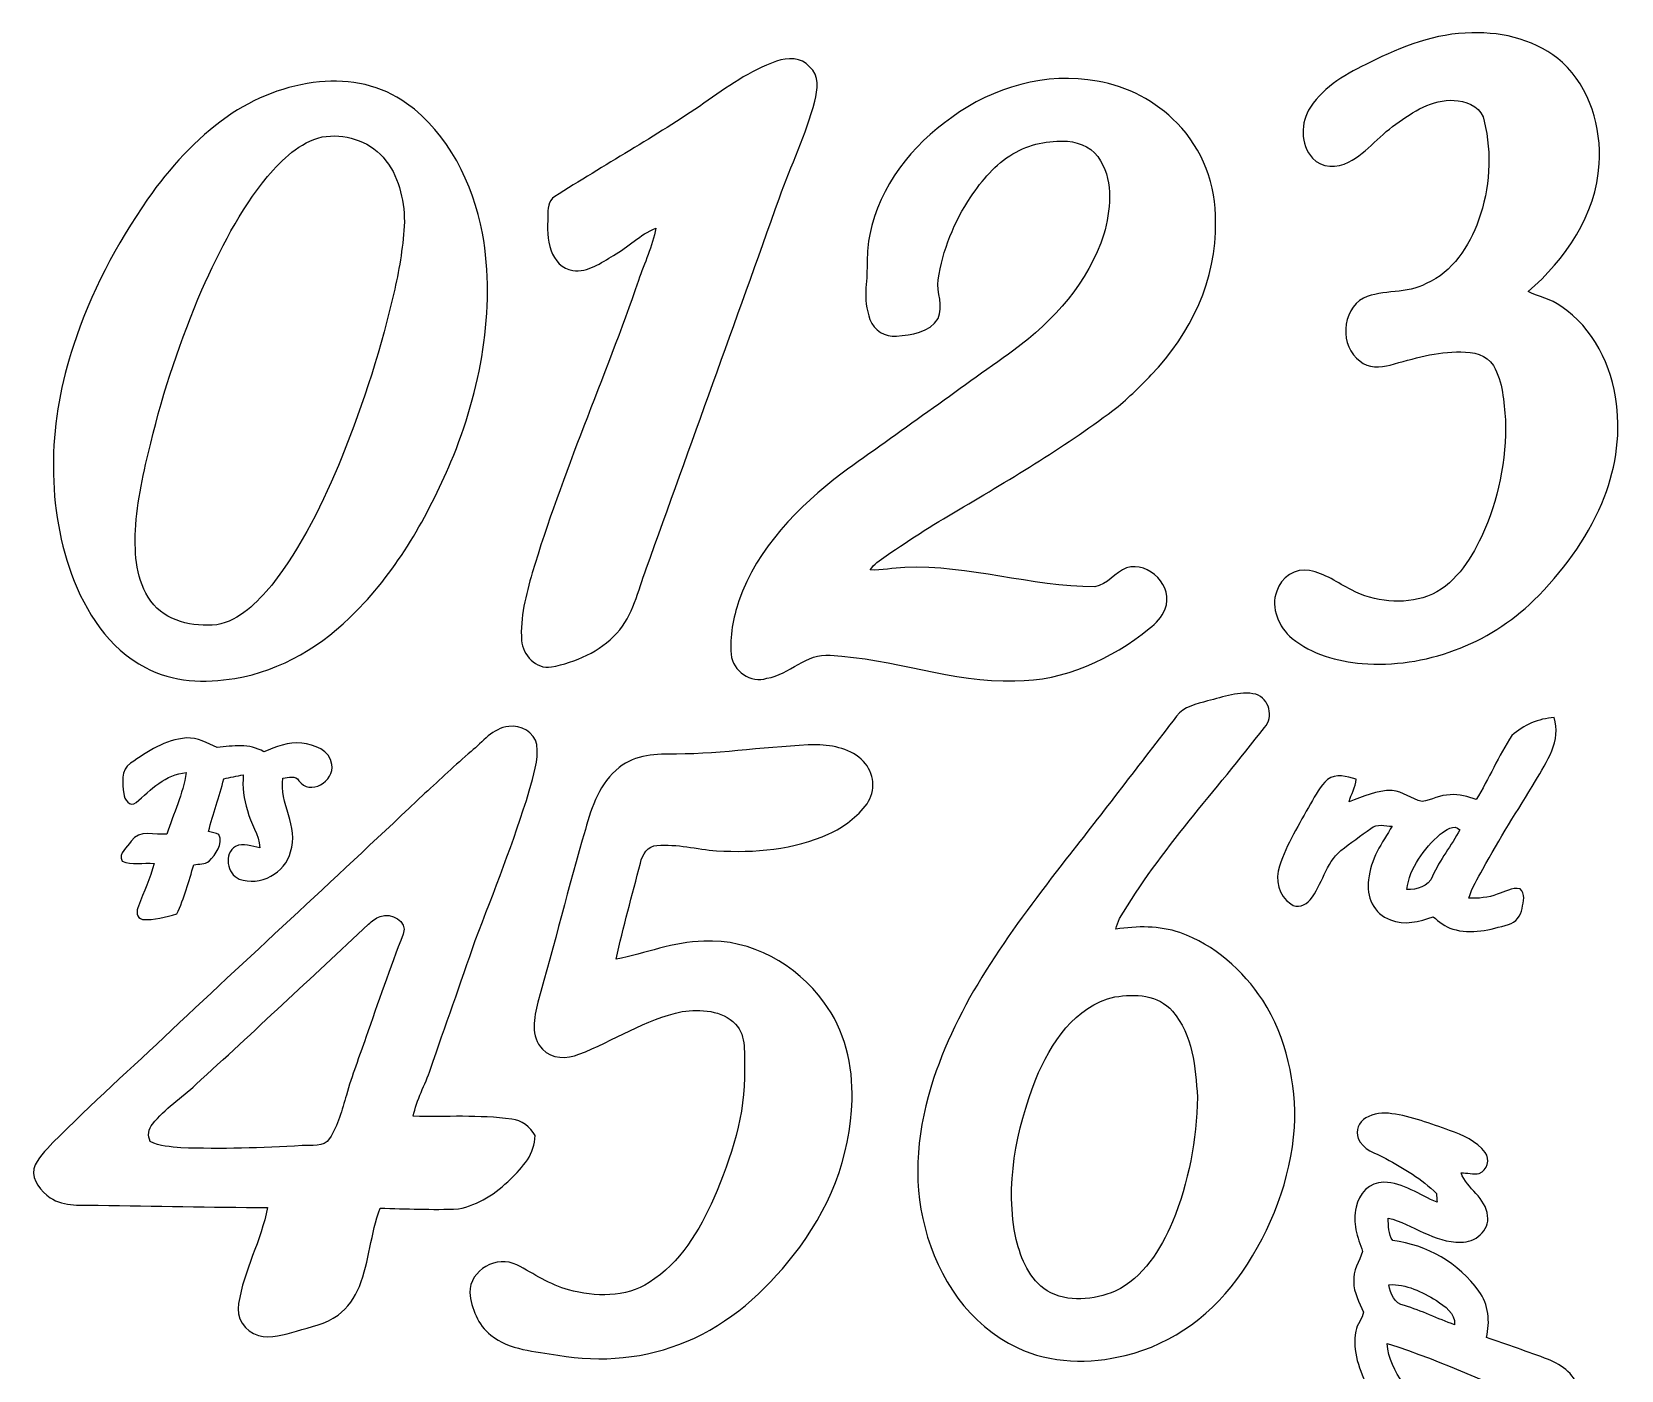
# Model space of a CAD drawing. Header units: centimetres. Extents: x -10.2 to 10.2, y -13.1 to 13.1.
# Drawn here: x -10.2 to 10.17, y -4.1 to 13.06 of the extents above; entities that cross this region are included whole.
import ezdxf

# ---------------------------------------------------------------- set-up
doc = ezdxf.new("R2010")
doc.units = ezdxf.units.CM
doc.header["$MEASUREMENT"] = 0
doc.layers.add('Camada 1', color=7, linetype='Continuous')

msp = doc.modelspace()

# ---------------------------------------------------------------- linework, layer by layer
at = {"layer": 'Camada 1', "color": 156}
for points, knots in [([(6.94901, 12.66366), (7.35612, 12.86403), (7.79322, 13.03937), (8.25393, 13.04113), (8.25393, 13.04113), (8.66739, 13.05525), (9.10307, 12.94236), (9.41634, 12.66154), (9.41634, 12.66154), (9.77053, 12.33522), (9.91588, 11.83181), (9.88764, 11.36085), (9.88764, 11.36085), (9.84637, 10.71279), (9.45832, 10.13566), (8.97502, 9.72466), (8.97502, 9.72466), (9.11472, 9.66011), (9.27135, 9.63012), (9.39765, 9.53769), (9.39765, 9.53769), (9.81251, 9.26041), (10.05028, 8.77358), (10.10708, 8.28674), (10.10708, 8.28674), (10.16952, 7.85459), (10.08698, 7.41186), (9.92258, 7.01038), (9.92258, 7.01038), (9.71656, 6.54437), (9.41458, 6.12174), (9.0484, 5.76826), (9.0484, 5.76826), (8.47372, 5.20171), (7.65281, 4.89691), (6.84742, 4.95687), (6.84742, 4.95687), (6.52921, 4.98651), (6.20289, 5.07505), (5.95136, 5.28072), (5.95136, 5.28072), (5.7799, 5.42361), (5.67302, 5.66878), (5.75415, 5.88751), (5.75415, 5.88751), (5.80672, 6.06071), (5.99369, 6.1863), (6.17466, 6.15102), (6.17466, 6.15102), (6.37292, 6.1154), (6.53625, 5.98981), (6.713, 5.90125), (6.713, 5.90125), (7.00899, 5.74569), (7.37059, 5.71112), (7.68772, 5.82048), (7.68772, 5.82048), (8.02252, 5.95277), (8.2317, 6.27133), (8.37952, 6.58424), (8.37952, 6.58424), (8.59155, 7.05097), (8.70196, 7.56708), (8.68715, 8.07966), (8.68715, 8.07966), (8.66174, 8.31532), (8.65716, 8.56826), (8.53122, 8.7764), (8.53122, 8.7764), (8.44902, 8.92069), (8.26769, 8.95244), (8.11564, 8.95208), (8.11564, 8.95208), (7.8052, 8.95949), (7.505, 8.86848), (7.21042, 8.78204), (7.21042, 8.78204), (7.08271, 8.75171), (6.92855, 8.74218), (6.82237, 8.83355), (6.82237, 8.83355), (6.56025, 9.01946), (6.58283, 9.48724), (6.86505, 9.64318), (6.86505, 9.64318), (7.12116, 9.75501), (7.42209, 9.69292), (7.6715, 9.82733), (7.6715, 9.82733), (8.00734, 9.97726), (8.22218, 10.30498), (8.34073, 10.64153), (8.34073, 10.64153), (8.48818, 11.04477), (8.51464, 11.49138), (8.41445, 11.90872), (8.41445, 11.90872), (8.38729, 12.06853), (8.22747, 12.15319), (8.08002, 12.17118), (8.08002, 12.17118), (7.80062, 12.20858), (7.54238, 12.0583), (7.32296, 11.90307), (7.32296, 11.90307), (7.09153, 11.74855), (6.92219, 11.51572), (6.67525, 11.38307), (6.67525, 11.38307), (6.53097, 11.30829), (6.32812, 11.30405), (6.21383, 11.43458), (6.21383, 11.43458), (6.05649, 11.61167), (6.05649, 11.89495), (6.18559, 12.08827), (6.18559, 12.08827), (6.36481, 12.36238), (6.66184, 12.52396), (6.94901, 12.66366)], [0, 0, 0, 0, 0.03225806, 0.03225806, 0.03225806, 0.03225806, 0.06451613, 0.06451613, 0.06451613, 0.06451613, 0.09677419, 0.09677419, 0.09677419, 0.09677419, 0.12903226, 0.12903226, 0.12903226, 0.12903226, 0.16129032, 0.16129032, 0.16129032, 0.16129032, 0.19354839, 0.19354839, 0.19354839, 0.19354839, 0.22580645, 0.22580645, 0.22580645, 0.22580645, 0.25806452, 0.25806452, 0.25806452, 0.25806452, 0.29032258, 0.29032258, 0.29032258, 0.29032258, 0.32258065, 0.32258065, 0.32258065, 0.32258065, 0.35483871, 0.35483871, 0.35483871, 0.35483871, 0.38709677, 0.38709677, 0.38709677, 0.38709677, 0.41935484, 0.41935484, 0.41935484, 0.41935484, 0.4516129, 0.4516129, 0.4516129, 0.4516129, 0.48387097, 0.48387097, 0.48387097, 0.48387097, 0.51612903, 0.51612903, 0.51612903, 0.51612903, 0.5483871, 0.5483871, 0.5483871, 0.5483871, 0.58064516, 0.58064516, 0.58064516, 0.58064516, 0.61290323, 0.61290323, 0.61290323, 0.61290323, 0.64516129, 0.64516129, 0.64516129, 0.64516129, 0.67741935, 0.67741935, 0.67741935, 0.67741935, 0.70967742, 0.70967742, 0.70967742, 0.70967742, 0.74193548, 0.74193548, 0.74193548, 0.74193548, 0.77419355, 0.77419355, 0.77419355, 0.77419355, 0.80645161, 0.80645161, 0.80645161, 0.80645161, 0.83870968, 0.83870968, 0.83870968, 0.83870968, 0.87096774, 0.87096774, 0.87096774, 0.87096774, 0.90322581, 0.90322581, 0.90322581, 0.90322581, 0.93548387, 0.93548387, 0.93548387, 0.93548387, 1, 1, 1, 1]), ([(-0.65722, 12.67741), (-0.51717, 12.72822), (-0.3376, 12.72962), (-0.23283, 12.60756), (-0.23283, 12.60756), (-0.1023, 12.49821), (-0.13017, 12.31159), (-0.16581, 12.16483), (-0.16581, 12.16483), (-0.27727, 11.73797), (-0.47201, 11.34004), (-0.61948, 10.92517), (-0.61948, 10.92517), (-1.18568, 9.34014), (-1.75612, 7.75687), (-2.32621, 6.17326), (-2.32621, 6.17326), (-2.43134, 5.88963), (-2.49307, 5.57705), (-2.70228, 5.34634), (-2.70228, 5.34634), (-2.92028, 5.11033), (-3.23037, 4.97416), (-3.54188, 4.91384), (-3.54188, 4.91384), (-3.74015, 4.88068), (-3.90983, 5.06659), (-3.92394, 5.25392), (-3.92394, 5.25392), (-3.94582, 5.54918), (-3.86503, 5.84022), (-3.7867, 6.12245), (-3.7867, 6.12245), (-3.40501, 7.39634), (-2.85644, 8.61094), (-2.42569, 9.86754), (-2.42569, 9.86754), (-2.35126, 10.09085), (-2.24401, 10.30498), (-2.20415, 10.53782), (-2.20415, 10.53782), (-2.40558, 10.45738), (-2.55763, 10.29441), (-2.74496, 10.18822), (-2.74496, 10.18822), (-2.90371, 10.09402), (-3.07374, 9.96914), (-3.26848, 9.99596), (-3.26848, 9.99596), (-3.4043, 10.01254), (-3.50131, 10.12719), (-3.544, 10.2496), (-3.544, 10.2496), (-3.60186, 10.3893), (-3.5881, 10.54347), (-3.5888, 10.69093), (-3.5888, 10.69093), (-3.58634, 10.77948), (-3.5881, 10.89236), (-3.49956, 10.94245), (-3.49956, 10.94245), (-2.86561, 11.34674), (-2.20873, 11.71609), (-1.58608, 12.13838), (-1.58608, 12.13838), (-1.29292, 12.34298), (-0.99905, 12.56065), (-0.65722, 12.67741)], [0, 0, 0, 0, 0.05555556, 0.05555556, 0.05555556, 0.05555556, 0.11111111, 0.11111111, 0.11111111, 0.11111111, 0.16666667, 0.16666667, 0.16666667, 0.16666667, 0.22222222, 0.22222222, 0.22222222, 0.22222222, 0.27777778, 0.27777778, 0.27777778, 0.27777778, 0.33333333, 0.33333333, 0.33333333, 0.33333333, 0.38888889, 0.38888889, 0.38888889, 0.38888889, 0.44444444, 0.44444444, 0.44444444, 0.44444444, 0.5, 0.5, 0.5, 0.5, 0.55555556, 0.55555556, 0.55555556, 0.55555556, 0.61111111, 0.61111111, 0.61111111, 0.61111111, 0.66666667, 0.66666667, 0.66666667, 0.66666667, 0.72222222, 0.72222222, 0.72222222, 0.72222222, 0.77777778, 0.77777778, 0.77777778, 0.77777778, 0.83333333, 0.83333333, 0.83333333, 0.83333333, 0.88888889, 0.88888889, 0.88888889, 0.88888889, 1, 1, 1, 1]), ([(-6.51544, 12.41248), (-6.12527, 12.45446), (-5.71675, 12.37085), (-5.39679, 12.13696), (-5.39679, 12.13696), (-4.85668, 11.74962), (-4.55153, 11.11179), (-4.42453, 10.47362), (-4.42453, 10.47362), (-4.25131, 9.48443), (-4.45099, 8.46242), (-4.82847, 7.54274), (-4.82847, 7.54274), (-5.12867, 6.8453), (-5.5065, 6.16513), (-6.04872, 5.62539), (-6.04872, 5.62539), (-6.46182, 5.19148), (-7.00369, 4.86692), (-7.59919, 4.76744), (-7.59919, 4.76744), (-7.9823, 4.70675), (-8.39716, 4.71382), (-8.7436, 4.90784), (-8.7436, 4.90784), (-9.21702, 5.14738), (-9.5137, 5.62256), (-9.69398, 6.10517), (-9.69398, 6.10517), (-10.02947, 7.04639), (-9.98078, 8.09448), (-9.66752, 9.03464), (-9.66752, 9.03464), (-9.45409, 9.70562), (-9.11401, 10.32898), (-8.71854, 10.90894), (-8.71854, 10.90894), (-8.43456, 11.30969), (-8.10013, 11.68152), (-7.69761, 11.96586), (-7.69761, 11.96586), (-7.34905, 12.21034), (-6.94019, 12.37085), (-6.51544, 12.41248)], [0, 0, 0, 0, 0.08333333, 0.08333333, 0.08333333, 0.08333333, 0.16666667, 0.16666667, 0.16666667, 0.16666667, 0.25, 0.25, 0.25, 0.25, 0.33333333, 0.33333333, 0.33333333, 0.33333333, 0.41666667, 0.41666667, 0.41666667, 0.41666667, 0.5, 0.5, 0.5, 0.5, 0.58333333, 0.58333333, 0.58333333, 0.58333333, 0.66666667, 0.66666667, 0.66666667, 0.66666667, 0.75, 0.75, 0.75, 0.75, 0.83333333, 0.83333333, 0.83333333, 0.83333333, 1, 1, 1, 1]), ([(1.58891, 11.95881), (2.11842, 12.34545), (2.80317, 12.54266), (3.45475, 12.42201), (3.45475, 12.42201), (3.84174, 12.3592), (4.2037, 12.16554), (4.4764, 11.88437), (4.4764, 11.88437), (4.80518, 11.55347), (4.98157, 11.08427), (4.96958, 10.61931), (4.96958, 10.61931), (4.98651, 9.88659), (4.65242, 9.17751), (4.14725, 8.65822), (4.14725, 8.65822), (3.98814, 8.50053), (3.8347, 8.33472), (3.65337, 8.20137), (3.65337, 8.20137), (3.00672, 7.71277), (2.30645, 7.30284), (1.61149, 6.88833), (1.61149, 6.88833), (1.27423, 6.69361), (0.94755, 6.48053), (0.63041, 6.25439), (0.63041, 6.25439), (0.59655, 6.22687), (0.56832, 6.19478), (0.54504, 6.15772), (0.54504, 6.15772), (0.69391, 6.14715), (0.83996, 6.18666), (0.98848, 6.18808), (0.98848, 6.18808), (1.80939, 6.2244), (2.60314, 5.94147), (3.42194, 5.94184), (3.42194, 5.94184), (3.58457, 5.9711), (3.68299, 6.12422), (3.83046, 6.18559), (3.83046, 6.18559), (4.11761, 6.27097), (4.44112, 5.94077), (4.32257, 5.65784), (4.32257, 5.65784), (4.28308, 5.55554), (4.20863, 5.47017), (4.1208, 5.40597), (4.1208, 5.40597), (3.63677, 5.01297), (3.03213, 4.73497), (2.39994, 4.73674), (2.39994, 4.73674), (1.59597, 4.71275), (0.83114, 5.0225), (0.03315, 5.06482), (0.03315, 5.06482), (-0.2741, 5.0941), (-0.48965, 4.81858), (-0.77893, 4.76885), (-0.77893, 4.76885), (-0.98424, 4.70181), (-1.22025, 4.86197), (-1.23718, 5.07646), (-1.23718, 5.07646), (-1.25801, 5.30754), (-1.21072, 5.54143), (-1.13982, 5.76085), (-1.13982, 5.76085), (-0.90523, 6.44207), (-0.37358, 6.96736), (0.18379, 7.39916), (0.18379, 7.39916), (0.92004, 7.92021), (1.64994, 8.45008), (2.38512, 8.9729), (2.38512, 8.9729), (2.89172, 9.35143), (3.3461, 9.84708), (3.53835, 10.46127), (3.53835, 10.46127), (3.62196, 10.76536), (3.66535, 11.11637), (3.49744, 11.40036), (3.49744, 11.40036), (3.41312, 11.55453), (3.24238, 11.63954), (3.07162, 11.65154), (3.07162, 11.65154), (2.83069, 11.66671), (2.58163, 11.61661), (2.37418, 11.49032), (2.37418, 11.49032), (2.147, 11.36015), (1.97943, 11.15094), (1.83232, 10.93893), (1.83232, 10.93893), (1.62207, 10.61931), (1.47002, 10.25736), (1.41498, 9.87742), (1.41498, 9.87742), (1.39452, 9.71232), (1.48907, 9.5384), (1.41323, 9.38035), (1.41323, 9.38035), (1.30422, 9.20044), (1.07209, 9.16834), (0.88053, 9.15564), (0.88053, 9.15564), (0.73518, 9.13729), (0.59055, 9.22937), (0.54115, 9.36589), (0.54115, 9.36589), (0.49459, 9.49501), (0.47978, 9.63541), (0.48965, 9.77194), (0.48965, 9.77194), (0.51752, 9.99983), (0.48612, 10.23302), (0.54151, 10.45774), (0.54151, 10.45774), (0.65863, 11.07898), (1.08232, 11.60073), (1.58891, 11.95881)], [0, 0, 0, 0, 0.03030303, 0.03030303, 0.03030303, 0.03030303, 0.06060606, 0.06060606, 0.06060606, 0.06060606, 0.09090909, 0.09090909, 0.09090909, 0.09090909, 0.12121212, 0.12121212, 0.12121212, 0.12121212, 0.15151515, 0.15151515, 0.15151515, 0.15151515, 0.18181818, 0.18181818, 0.18181818, 0.18181818, 0.21212121, 0.21212121, 0.21212121, 0.21212121, 0.24242424, 0.24242424, 0.24242424, 0.24242424, 0.27272727, 0.27272727, 0.27272727, 0.27272727, 0.3030303, 0.3030303, 0.3030303, 0.3030303, 0.33333333, 0.33333333, 0.33333333, 0.33333333, 0.36363636, 0.36363636, 0.36363636, 0.36363636, 0.39393939, 0.39393939, 0.39393939, 0.39393939, 0.42424242, 0.42424242, 0.42424242, 0.42424242, 0.45454545, 0.45454545, 0.45454545, 0.45454545, 0.48484848, 0.48484848, 0.48484848, 0.48484848, 0.51515152, 0.51515152, 0.51515152, 0.51515152, 0.54545455, 0.54545455, 0.54545455, 0.54545455, 0.57575758, 0.57575758, 0.57575758, 0.57575758, 0.60606061, 0.60606061, 0.60606061, 0.60606061, 0.63636364, 0.63636364, 0.63636364, 0.63636364, 0.66666667, 0.66666667, 0.66666667, 0.66666667, 0.6969697, 0.6969697, 0.6969697, 0.6969697, 0.72727273, 0.72727273, 0.72727273, 0.72727273, 0.75757576, 0.75757576, 0.75757576, 0.75757576, 0.78787879, 0.78787879, 0.78787879, 0.78787879, 0.81818182, 0.81818182, 0.81818182, 0.81818182, 0.84848485, 0.84848485, 0.84848485, 0.84848485, 0.87878788, 0.87878788, 0.87878788, 0.87878788, 0.90909091, 0.90909091, 0.90909091, 0.90909091, 0.93939394, 0.93939394, 0.93939394, 0.93939394, 1, 1, 1, 1]), ([(-6.48053, 11.70727), (-6.48053, 11.70727), (-6.48053, 11.70727), (-6.48053, 11.70727), (-6.48053, 11.70727), (-6.77016, 11.64025), (-6.99028, 11.41835), (-7.17937, 11.20175), (-7.17937, 11.20175), (-7.53779, 10.76713), (-7.7918, 10.25807), (-8.02145, 9.74689), (-8.02145, 9.74689), (-8.29204, 9.11189), (-8.51534, 8.45572), (-8.67656, 7.7844), (-8.67656, 7.7844), (-8.7697, 7.41749), (-8.84943, 7.04497), (-8.87341, 6.66643), (-8.87341, 6.66643), (-8.88435, 6.35565), (-8.86636, 6.01732), (-8.67444, 5.75734), (-8.67444, 5.75734), (-8.48606, 5.49733), (-8.13435, 5.42466), (-7.83132, 5.45429), (-7.83132, 5.45429), (-7.53392, 5.50969), (-7.3159, 5.74357), (-7.12576, 5.96194), (-7.12576, 5.96194), (-6.73981, 6.45653), (-6.4657, 7.02697), (-6.22687, 7.60411), (-6.22687, 7.60411), (-5.94676, 8.30262), (-5.71394, 9.02123), (-5.54989, 9.75606), (-5.54989, 9.75606), (-5.4864, 10.03969), (-5.43913, 10.32792), (-5.42466, 10.61861), (-5.42466, 10.61861), (-5.43102, 10.91212), (-5.49733, 11.22115), (-5.69806, 11.44658), (-5.69806, 11.44658), (-5.88892, 11.66424), (-6.19901, 11.75596), (-6.48053, 11.70727)], [0, 0, 0, 0, 0.07142857, 0.07142857, 0.07142857, 0.07142857, 0.14285714, 0.14285714, 0.14285714, 0.14285714, 0.21428571, 0.21428571, 0.21428571, 0.21428571, 0.28571429, 0.28571429, 0.28571429, 0.28571429, 0.35714286, 0.35714286, 0.35714286, 0.35714286, 0.42857143, 0.42857143, 0.42857143, 0.42857143, 0.5, 0.5, 0.5, 0.5, 0.57142857, 0.57142857, 0.57142857, 0.57142857, 0.64285714, 0.64285714, 0.64285714, 0.64285714, 0.71428571, 0.71428571, 0.71428571, 0.71428571, 0.78571429, 0.78571429, 0.78571429, 0.78571429, 0.85714286, 0.85714286, 0.85714286, 0.85714286, 1, 1, 1, 1]), ([(4.86903, 4.47852), (5.06976, 4.53073), (5.27755, 4.61115), (5.48781, 4.56459), (5.48781, 4.56459), (5.65891, 4.5099), (5.71923, 4.26966), (5.59681, 4.13878), (5.59681, 4.13878), (4.97416, 3.32563), (4.26544, 2.57386), (3.73979, 1.69016), (3.73979, 1.69016), (3.71686, 1.64782), (3.70699, 1.60019), (3.69288, 1.55434), (3.69288, 1.55434), (3.96558, 1.59419), (4.2499, 1.59948), (4.51414, 1.50917), (4.51414, 1.50917), (4.95618, 1.35607), (5.32058, 1.02729), (5.57635, 0.64169), (5.57635, 0.64169), (5.88044, 0.1605), (6.0085, -0.42121), (5.98204, -0.98672), (5.98204, -0.98672), (5.93653, -1.65169), (5.6843, -2.29305), (5.31213, -2.84232), (5.31213, -2.84232), (4.95828, -3.35845), (4.42877, -3.76555), (3.81353, -3.90983), (3.81353, -3.90983), (3.35704, -4.02378), (2.85784, -4.01389), (2.42746, -3.81), (2.42746, -3.81), (1.81821, -3.52178), (1.40794, -2.91641), (1.24741, -2.27436), (1.24741, -2.27436), (1.07667, -1.64499), (1.15429, -0.97367), (1.35748, -0.36194), (1.35748, -0.36194), (1.70249, 0.69108), (2.38619, 1.58184), (3.05223, 2.45039), (3.05223, 2.45039), (3.5313, 3.0554), (3.99873, 3.6703), (4.46933, 4.28201), (4.46933, 4.28201), (4.56459, 4.40689), (4.72687, 4.43793), (4.86903, 4.47852)], [0, 0, 0, 0, 0.0625, 0.0625, 0.0625, 0.0625, 0.125, 0.125, 0.125, 0.125, 0.1875, 0.1875, 0.1875, 0.1875, 0.25, 0.25, 0.25, 0.25, 0.3125, 0.3125, 0.3125, 0.3125, 0.375, 0.375, 0.375, 0.375, 0.4375, 0.4375, 0.4375, 0.4375, 0.5, 0.5, 0.5, 0.5, 0.5625, 0.5625, 0.5625, 0.5625, 0.625, 0.625, 0.625, 0.625, 0.6875, 0.6875, 0.6875, 0.6875, 0.75, 0.75, 0.75, 0.75, 0.8125, 0.8125, 0.8125, 0.8125, 0.875, 0.875, 0.875, 0.875, 1, 1, 1, 1]), ([(-4.57093, 3.83151), (-4.42419, 3.95427), (-4.29224, 4.12996), (-4.08905, 4.15183), (-4.08905, 4.15183), (-3.93312, 4.17829), (-3.76273, 4.07563), (-3.72674, 3.91865), (-3.72674, 3.91865), (-3.70275, 3.71581), (-3.77613, 3.51895), (-3.82517, 3.32527), (-3.82517, 3.32527), (-4.02271, 2.67511), (-4.27708, 2.04399), (-4.5166, 1.40828), (-4.5166, 1.40828), (-4.70746, 0.85865), (-4.90255, 0.3108), (-5.09093, -0.23953), (-5.09093, -0.23953), (-5.15972, -0.44309), (-5.27085, -0.63183), (-5.31142, -0.8442), (-5.31142, -0.8442), (-4.89091, -0.85443), (-4.46792, -0.82408), (-4.04988, -0.88194), (-4.04988, -0.88194), (-3.92289, -0.8957), (-3.8107, -0.98142), (-3.75179, -1.09255), (-3.75179, -1.09255), (-3.75108, -1.32115), (-3.90877, -1.50283), (-4.06681, -1.64923), (-4.06681, -1.64923), (-4.24744, -1.83444), (-4.47745, -1.98332), (-4.73428, -2.03022), (-4.73428, -2.03022), (-5.06871, -2.04752), (-5.40349, -2.02952), (-5.73758, -2.02282), (-5.73758, -2.02282), (-5.85681, -2.34843), (-5.87587, -2.70191), (-6.00287, -3.02506), (-6.00287, -3.02506), (-6.06142, -3.16759), (-6.15032, -3.30129), (-6.27661, -3.39195), (-6.27661, -3.39195), (-6.43183, -3.50838), (-6.62693, -3.54541), (-6.80931, -3.59762), (-6.80931, -3.59762), (-6.96701, -3.64031), (-7.13351, -3.69992), (-7.29755, -3.65371), (-7.29755, -3.65371), (-7.47006, -3.6082), (-7.59178, -3.42123), (-7.55015, -3.24484), (-7.55015, -3.24484), (-7.48524, -2.81905), (-7.2591, -2.43769), (-7.18007, -2.01507), (-7.18007, -2.01507), (-7.90292, -2.008), (-8.62576, -1.99884), (-9.34861, -1.98366), (-9.34861, -1.98366), (-9.55498, -1.97943), (-9.78429, -2.00942), (-9.96526, -1.88806), (-9.96526, -1.88806), (-10.08027, -1.80199), (-10.20127, -1.67286), (-10.17551, -1.51729), (-10.17551, -1.51729), (-10.13142, -1.38289), (-10.02171, -1.28517), (-9.93069, -1.1818), (-9.93069, -1.1818), (-9.43963, -0.68438), (-8.9154, -0.22189), (-8.41021, 0.2607), (-8.41021, 0.2607), (-7.33, 1.27387), (-6.23817, 2.27576), (-5.16361, 3.2953), (-5.16361, 3.2953), (-4.96393, 3.47203), (-4.77519, 3.66006), (-4.57093, 3.83151)], [0, 0, 0, 0, 0.04, 0.04, 0.04, 0.04, 0.08, 0.08, 0.08, 0.08, 0.12, 0.12, 0.12, 0.12, 0.16, 0.16, 0.16, 0.16, 0.2, 0.2, 0.2, 0.2, 0.24, 0.24, 0.24, 0.24, 0.28, 0.28, 0.28, 0.28, 0.32, 0.32, 0.32, 0.32, 0.36, 0.36, 0.36, 0.36, 0.4, 0.4, 0.4, 0.4, 0.44, 0.44, 0.44, 0.44, 0.48, 0.48, 0.48, 0.48, 0.52, 0.52, 0.52, 0.52, 0.56, 0.56, 0.56, 0.56, 0.6, 0.6, 0.6, 0.6, 0.64, 0.64, 0.64, 0.64, 0.68, 0.68, 0.68, 0.68, 0.72, 0.72, 0.72, 0.72, 0.76, 0.76, 0.76, 0.76, 0.8, 0.8, 0.8, 0.8, 0.84, 0.84, 0.84, 0.84, 0.88, 0.88, 0.88, 0.88, 0.92, 0.92, 0.92, 0.92, 1, 1, 1, 1]), ([(8.76935, 4.03684), (8.91538, 4.16913), (9.11189, 4.25379), (9.3098, 4.26544), (9.3098, 4.26544), (9.40752, 3.97403), (9.21208, 3.69393), (9.06955, 3.45369), (9.06955, 3.45369), (8.84449, 3.07693), (8.60424, 2.70898), (8.39576, 2.32233), (8.39576, 2.32233), (8.32872, 2.20239), (8.25675, 2.0835), (8.21655, 1.95085), (8.21655, 1.95085), (8.33966, 1.94592), (8.4649, 1.95686), (8.58097, 2.0013), (8.58097, 2.0013), (8.67692, 2.02917), (8.7704, 2.0902), (8.87448, 2.07256), (8.87448, 2.07256), (8.94537, 2.00942), (8.91575, 1.90112), (8.89881, 1.82033), (8.89881, 1.82033), (8.88152, 1.72649), (8.81944, 1.64041), (8.72489, 1.61395), (8.72489, 1.61395), (8.49558, 1.54727), (8.24547, 1.48025), (8.00981, 1.55539), (8.00981, 1.55539), (7.91279, 1.58291), (7.83378, 1.64782), (7.75935, 1.71272), (7.75935, 1.71272), (7.58506, 1.65099), (7.38962, 1.59737), (7.21113, 1.67534), (7.21113, 1.67534), (7.00122, 1.74271), (6.89504, 1.97979), (6.93208, 2.18792), (6.93208, 2.18792), (6.9543, 2.44615), (7.10282, 2.66135), (7.23547, 2.87408), (7.23547, 2.87408), (7.14375, 2.87479), (7.03757, 2.91146), (6.961, 2.84373), (6.961, 2.84373), (6.83153, 2.75132), (6.70136, 2.65959), (6.57718, 2.55975), (6.57718, 2.55975), (6.37786, 2.39747), (6.33942, 2.12266), (6.18277, 1.92863), (6.18277, 1.92863), (6.12422, 1.85844), (6.01379, 1.81539), (5.93407, 1.87749), (5.93407, 1.87749), (5.77778, 1.98013), (5.72981, 2.18968), (5.78943, 2.36078), (5.78943, 2.36078), (5.8815, 2.64583), (6.04519, 2.90054), (6.18737, 3.16194), (6.18737, 3.16194), (6.25191, 3.26989), (6.30907, 3.38737), (6.40432, 3.47203), (6.40432, 3.47203), (6.51157, 3.55528), (6.65444, 3.50801), (6.77192, 3.47627), (6.77192, 3.47627), (6.76592, 3.37255), (6.70913, 3.28259), (6.6809, 3.18452), (6.6809, 3.18452), (6.8594, 3.25049), (7.03791, 3.33833), (7.2337, 3.32987), (7.2337, 3.32987), (7.37234, 3.31752), (7.48488, 3.22262), (7.61787, 3.1891), (7.61787, 3.1891), (7.73888, 3.20993), (7.85035, 3.27589), (7.97594, 3.27589), (7.97594, 3.27589), (8.09237, 3.28682), (8.20384, 3.24979), (8.31249, 3.21344), (8.31249, 3.21344), (8.47478, 3.48192), (8.59649, 3.77472), (8.76935, 4.03684)], [0, 0, 0, 0, 0.03571429, 0.03571429, 0.03571429, 0.03571429, 0.07142857, 0.07142857, 0.07142857, 0.07142857, 0.10714286, 0.10714286, 0.10714286, 0.10714286, 0.14285714, 0.14285714, 0.14285714, 0.14285714, 0.17857143, 0.17857143, 0.17857143, 0.17857143, 0.21428571, 0.21428571, 0.21428571, 0.21428571, 0.25, 0.25, 0.25, 0.25, 0.28571429, 0.28571429, 0.28571429, 0.28571429, 0.32142857, 0.32142857, 0.32142857, 0.32142857, 0.35714286, 0.35714286, 0.35714286, 0.35714286, 0.39285714, 0.39285714, 0.39285714, 0.39285714, 0.42857143, 0.42857143, 0.42857143, 0.42857143, 0.46428571, 0.46428571, 0.46428571, 0.46428571, 0.5, 0.5, 0.5, 0.5, 0.53571429, 0.53571429, 0.53571429, 0.53571429, 0.57142857, 0.57142857, 0.57142857, 0.57142857, 0.60714286, 0.60714286, 0.60714286, 0.60714286, 0.64285714, 0.64285714, 0.64285714, 0.64285714, 0.67857143, 0.67857143, 0.67857143, 0.67857143, 0.71428571, 0.71428571, 0.71428571, 0.71428571, 0.75, 0.75, 0.75, 0.75, 0.78571429, 0.78571429, 0.78571429, 0.78571429, 0.82142857, 0.82142857, 0.82142857, 0.82142857, 0.85714286, 0.85714286, 0.85714286, 0.85714286, 0.89285714, 0.89285714, 0.89285714, 0.89285714, 0.92857143, 0.92857143, 0.92857143, 0.92857143, 1, 1, 1, 1]), ([(-8.9348, 3.67946), (-8.72172, 3.83187), (-8.48818, 3.98356), (-8.22007, 4.00402), (-8.22007, 4.00402), (-8.07649, 4.01319), (-7.95196, 3.93629), (-7.8246, 3.88408), (-7.8246, 3.88408), (-7.62423, 3.90172), (-7.4115, 3.93805), (-7.22841, 3.82763), (-7.22841, 3.82763), (-7.07214, 3.88338), (-6.91373, 3.96275), (-6.74193, 3.93593), (-6.74193, 3.93593), (-6.58247, 3.9236), (-6.37857, 3.84632), (-6.35458, 3.66572), (-6.35458, 3.66572), (-6.31472, 3.45227), (-6.64279, 3.25402), (-6.77721, 3.45617), (-6.77721, 3.45617), (-6.82308, 3.52918), (-6.91339, 3.49532), (-6.98183, 3.48791), (-6.98183, 3.48791), (-7.03862, 3.17005), (-6.7705, 2.86773), (-6.88445, 2.54669), (-6.88445, 2.54669), (-6.95184, 2.27224), (-7.27674, 2.09727), (-7.54133, 2.19638), (-7.54133, 2.19638), (-7.70361, 2.25707), (-7.74276, 2.52411), (-7.59037, 2.61443), (-7.59037, 2.61443), (-7.49087, 2.66276), (-7.38046, 2.6116), (-7.27957, 2.59503), (-7.27957, 2.59503), (-7.28802, 2.76684), (-7.39598, 2.90936), (-7.43725, 3.07304), (-7.43725, 3.07304), (-7.487, 3.22014), (-7.50359, 3.37609), (-7.49053, 3.5306), (-7.49053, 3.5306), (-7.57519, 3.5172), (-7.65915, 3.50026), (-7.74206, 3.4798), (-7.74206, 3.4798), (-7.79426, 3.25154), (-7.88034, 3.03318), (-7.93502, 2.80563), (-7.93502, 2.80563), (-7.89094, 2.7933), (-7.84647, 2.78095), (-7.80204, 2.76859), (-7.80204, 2.76859), (-7.7477, 2.63771), (-7.84153, 2.51529), (-7.92903, 2.42639), (-7.92903, 2.42639), (-7.98336, 2.38125), (-8.05849, 2.39006), (-8.12376, 2.37912), (-8.12376, 2.37912), (-8.19043, 2.16712), (-8.24582, 1.9498), (-8.34178, 1.74837), (-8.34178, 1.74837), (-8.48606, 1.71414), (-8.63282, 1.66193), (-8.78275, 1.67922), (-8.78275, 1.67922), (-8.86495, 1.69509), (-8.85965, 1.78893), (-8.83461, 1.84891), (-8.83461, 1.84891), (-8.76688, 2.03059), (-8.67833, 2.20556), (-8.63494, 2.39535), (-8.63494, 2.39535), (-8.7697, 2.40946), (-8.91998, 2.36784), (-9.04451, 2.42464), (-9.04451, 2.42464), (-9.09461, 2.52589), (-8.97713, 2.60631), (-8.92563, 2.68111), (-8.92563, 2.68111), (-8.82437, 2.83915), (-8.62294, 2.75483), (-8.46984, 2.77176), (-8.46984, 2.77176), (-8.38481, 3.03354), (-8.26417, 3.28682), (-8.22148, 3.56022), (-8.22148, 3.56022), (-8.48536, 3.54365), (-8.67692, 3.33762), (-8.86389, 3.175), (-8.86389, 3.175), (-8.94291, 3.1136), (-9.0184, 3.21663), (-9.0237, 3.29035), (-9.0237, 3.29035), (-9.03781, 3.42123), (-9.06568, 3.59692), (-8.9348, 3.67946)], [0, 0, 0, 0, 0.03333333, 0.03333333, 0.03333333, 0.03333333, 0.06666667, 0.06666667, 0.06666667, 0.06666667, 0.1, 0.1, 0.1, 0.1, 0.13333333, 0.13333333, 0.13333333, 0.13333333, 0.16666667, 0.16666667, 0.16666667, 0.16666667, 0.2, 0.2, 0.2, 0.2, 0.23333333, 0.23333333, 0.23333333, 0.23333333, 0.26666667, 0.26666667, 0.26666667, 0.26666667, 0.3, 0.3, 0.3, 0.3, 0.33333333, 0.33333333, 0.33333333, 0.33333333, 0.36666667, 0.36666667, 0.36666667, 0.36666667, 0.4, 0.4, 0.4, 0.4, 0.43333333, 0.43333333, 0.43333333, 0.43333333, 0.46666667, 0.46666667, 0.46666667, 0.46666667, 0.5, 0.5, 0.5, 0.5, 0.53333333, 0.53333333, 0.53333333, 0.53333333, 0.56666667, 0.56666667, 0.56666667, 0.56666667, 0.6, 0.6, 0.6, 0.6, 0.63333333, 0.63333333, 0.63333333, 0.63333333, 0.66666667, 0.66666667, 0.66666667, 0.66666667, 0.7, 0.7, 0.7, 0.7, 0.73333333, 0.73333333, 0.73333333, 0.73333333, 0.76666667, 0.76666667, 0.76666667, 0.76666667, 0.8, 0.8, 0.8, 0.8, 0.83333333, 0.83333333, 0.83333333, 0.83333333, 0.86666667, 0.86666667, 0.86666667, 0.86666667, 0.9, 0.9, 0.9, 0.9, 0.93333333, 0.93333333, 0.93333333, 0.93333333, 1, 1, 1, 1]), ([(-1.93993, 3.79764), (-1.33772, 3.79906), (-0.74117, 3.90172), (-0.14005, 3.91829), (-0.14005, 3.91829), (0.07338, 3.90806), (0.30692, 3.86785), (0.4572, 3.7017), (0.4572, 3.7017), (0.60006, 3.5627), (0.61701, 3.32351), (0.50446, 3.16089), (0.50446, 3.16089), (0.37747, 2.99295), (0.20601, 2.86208), (0.01481, 2.77529), (0.01481, 2.77529), (-0.4332, 2.56928), (-0.93768, 2.53047), (-1.42451, 2.55869), (-1.42451, 2.55869), (-1.67922, 2.57668), (-1.93145, 2.64971), (-2.18827, 2.62573), (-2.18827, 2.62573), (-2.30857, 2.62431), (-2.37737, 2.50506), (-2.4003, 2.40064), (-2.4003, 2.40064), (-2.50577, 1.99036), (-2.62325, 1.58255), (-2.7118, 1.16804), (-2.7118, 1.16804), (-2.3368, 1.24037), (-1.97696, 1.39559), (-1.58996, 1.39805), (-1.58996, 1.39805), (-0.98283, 1.43333), (-0.40181, 1.10137), (-0.05045, 0.61841), (-0.05045, 0.61841), (0.22048, 0.26212), (0.3249, -0.19507), (0.3115, -0.63675), (0.3115, -0.63675), (0.29703, -1.36243), (0.00811, -2.0634), (-0.44097, -2.62748), (-0.44097, -2.62748), (-0.80503, -3.09174), (-1.25871, -3.50307), (-1.80869, -3.73167), (-1.80869, -3.73167), (-2.3255, -3.9504), (-2.90653, -4.00437), (-3.45792, -3.90525), (-3.45792, -3.90525), (-3.75179, -3.85621), (-4.0774, -3.84457), (-4.3194, -3.64912), (-4.3194, -3.64912), (-4.48486, -3.51825), (-4.56423, -3.30763), (-4.58857, -3.10373), (-4.58857, -3.10373), (-4.59105, -2.81481), (-4.23228, -2.61937), (-3.98392, -2.75061), (-3.98392, -2.75061), (-3.76519, -2.86032), (-3.56129, -3.00708), (-3.32105, -3.06916), (-3.32105, -3.06916), (-2.98238, -3.16194), (-2.59221, -3.16934), (-2.28669, -2.9739), (-2.28669, -2.9739), (-1.89123, -2.72625), (-1.64465, -2.30928), (-1.45873, -1.89335), (-1.45873, -1.89335), (-1.23613, -1.37337), (-1.05409, -0.81879), (-1.0668, -0.24659), (-1.0668, -0.24659), (-1.07492, -0.05079), (-1.03363, 0.17921), (-1.18075, 0.33619), (-1.18075, 0.33619), (-1.35573, 0.51822), (-1.63018, 0.52916), (-1.86477, 0.49742), (-1.86477, 0.49742), (-2.3382, 0.40181), (-2.7425, 0.12064), (-3.18805, -0.05045), (-3.18805, -0.05045), (-3.34044, -0.11112), (-3.53694, -0.11324), (-3.65619, 0.01481), (-3.65619, 0.01481), (-3.81141, 0.17568), (-3.76555, 0.42157), (-3.71581, 0.61736), (-3.71581, 0.61736), (-3.50237, 1.3529), (-3.32351, 2.09832), (-3.10549, 2.83279), (-3.10549, 2.83279), (-3.02648, 3.1242), (-2.92099, 3.43358), (-2.67158, 3.62408), (-2.67158, 3.62408), (-2.46803, 3.7906), (-2.19075, 3.80293), (-1.93993, 3.79764)], [0, 0, 0, 0, 0.03333333, 0.03333333, 0.03333333, 0.03333333, 0.06666667, 0.06666667, 0.06666667, 0.06666667, 0.1, 0.1, 0.1, 0.1, 0.13333333, 0.13333333, 0.13333333, 0.13333333, 0.16666667, 0.16666667, 0.16666667, 0.16666667, 0.2, 0.2, 0.2, 0.2, 0.23333333, 0.23333333, 0.23333333, 0.23333333, 0.26666667, 0.26666667, 0.26666667, 0.26666667, 0.3, 0.3, 0.3, 0.3, 0.33333333, 0.33333333, 0.33333333, 0.33333333, 0.36666667, 0.36666667, 0.36666667, 0.36666667, 0.4, 0.4, 0.4, 0.4, 0.43333333, 0.43333333, 0.43333333, 0.43333333, 0.46666667, 0.46666667, 0.46666667, 0.46666667, 0.5, 0.5, 0.5, 0.5, 0.53333333, 0.53333333, 0.53333333, 0.53333333, 0.56666667, 0.56666667, 0.56666667, 0.56666667, 0.6, 0.6, 0.6, 0.6, 0.63333333, 0.63333333, 0.63333333, 0.63333333, 0.66666667, 0.66666667, 0.66666667, 0.66666667, 0.7, 0.7, 0.7, 0.7, 0.73333333, 0.73333333, 0.73333333, 0.73333333, 0.76666667, 0.76666667, 0.76666667, 0.76666667, 0.8, 0.8, 0.8, 0.8, 0.83333333, 0.83333333, 0.83333333, 0.83333333, 0.86666667, 0.86666667, 0.86666667, 0.86666667, 0.9, 0.9, 0.9, 0.9, 0.93333333, 0.93333333, 0.93333333, 0.93333333, 1, 1, 1, 1]), ([(7.84789, 2.7693), (7.84789, 2.7693), (7.84789, 2.7693), (7.84789, 2.7693), (7.84789, 2.7693), (7.64292, 2.58375), (7.45983, 2.3428), (7.42102, 2.06233), (7.42102, 2.06233), (7.54944, 2.05705), (7.70183, 2.09937), (7.75122, 2.23202), (7.75122, 2.23202), (7.84436, 2.44474), (7.99112, 2.62573), (8.10294, 2.82751), (8.10294, 2.82751), (8.02674, 2.90795), (7.91703, 2.81905), (7.84789, 2.7693)], [0, 0, 0, 0, 0.16666667, 0.16666667, 0.16666667, 0.16666667, 0.33333333, 0.33333333, 0.33333333, 0.33333333, 0.5, 0.5, 0.5, 0.5, 0.66666667, 0.66666667, 0.66666667, 0.66666667, 1, 1, 1, 1]), ([(-5.73829, 1.71626), (-5.73829, 1.71626), (-5.73829, 1.71626), (-5.73829, 1.71626), (-5.73829, 1.71626), (-5.79578, 1.69898), (-5.83952, 1.65452), (-5.88503, 1.61712), (-5.88503, 1.61712), (-6.62094, 0.93027), (-7.35507, 0.24129), (-8.09837, -0.43814), (-8.09837, -0.43814), (-8.28286, -0.60678), (-8.49559, -0.74753), (-8.65258, -0.94438), (-8.65258, -0.94438), (-8.70902, -1.00365), (-8.71854, -1.09536), (-8.68257, -1.16769), (-8.68257, -1.16769), (-8.56191, -1.23084), (-8.42221, -1.23577), (-8.28957, -1.24812), (-8.28957, -1.24812), (-7.77205, -1.26753), (-7.25416, -1.24919), (-6.73734, -1.22096), (-6.73734, -1.22096), (-6.61882, -1.20721), (-6.46077, -1.24882), (-6.38457, -1.12959), (-6.38457, -1.12959), (-6.27274, -0.96237), (-6.22723, -0.76234), (-6.16937, -0.57255), (-6.16937, -0.57255), (-6.09952, -0.32173), (-6.0018, -0.07972), (-5.91925, 0.16686), (-5.91925, 0.16686), (-5.76333, 0.60959), (-5.6141, 1.0548), (-5.43947, 1.49014), (-5.43947, 1.49014), (-5.3781, 1.66263), (-5.59576, 1.76776), (-5.73829, 1.71626)], [0, 0, 0, 0, 0.07692308, 0.07692308, 0.07692308, 0.07692308, 0.15384615, 0.15384615, 0.15384615, 0.15384615, 0.23076923, 0.23076923, 0.23076923, 0.23076923, 0.30769231, 0.30769231, 0.30769231, 0.30769231, 0.38461538, 0.38461538, 0.38461538, 0.38461538, 0.46153846, 0.46153846, 0.46153846, 0.46153846, 0.53846154, 0.53846154, 0.53846154, 0.53846154, 0.61538462, 0.61538462, 0.61538462, 0.61538462, 0.69230769, 0.69230769, 0.69230769, 0.69230769, 0.76923077, 0.76923077, 0.76923077, 0.76923077, 0.84615385, 0.84615385, 0.84615385, 0.84615385, 1, 1, 1, 1]), ([(3.68158, 0.68474), (3.68158, 0.68474), (3.68158, 0.68474), (3.68158, 0.68474), (3.68158, 0.68474), (3.16442, 0.57538), (2.85574, 0.08502), (2.66629, -0.36936), (2.66629, -0.36936), (2.41757, -1.01776), (2.26447, -1.73601), (2.41618, -2.42569), (2.41618, -2.42569), (2.4765, -2.67511), (2.5855, -2.93652), (2.81023, -3.0801), (2.81023, -3.0801), (3.07516, -3.23708), (3.41066, -3.20145), (3.68406, -3.08575), (3.68406, -3.08575), (4.04495, -2.91253), (4.26649, -2.55376), (4.41854, -2.19779), (4.41854, -2.19779), (4.62455, -1.69192), (4.73039, -1.14547), (4.73745, -0.59972), (4.73745, -0.59972), (4.71311, -0.21978), (4.67995, 0.20214), (4.41819, 0.502), (4.41819, 0.502), (4.23898, 0.71296), (3.93522, 0.73096), (3.68158, 0.68474)], [0, 0, 0, 0, 0.1, 0.1, 0.1, 0.1, 0.2, 0.2, 0.2, 0.2, 0.3, 0.3, 0.3, 0.3, 0.4, 0.4, 0.4, 0.4, 0.5, 0.5, 0.5, 0.5, 0.6, 0.6, 0.6, 0.6, 0.7, 0.7, 0.7, 0.7, 0.8, 0.8, 0.8, 0.8, 1, 1, 1, 1]), ([(6.89645, -0.86501), (6.99698, -0.80892), (7.11658, -0.79445), (7.22948, -0.81173), (7.22948, -0.81173), (7.48558, -0.84525), (7.72688, -0.94192), (7.9696, -1.02551), (7.9696, -1.02551), (8.13927, -1.08549), (8.31603, -1.16063), (8.4268, -1.30986), (8.4268, -1.30986), (8.49417, -1.39664), (8.45185, -1.5367), (8.35094, -1.57621), (8.35094, -1.57621), (8.27334, -1.59173), (8.19431, -1.56986), (8.11705, -1.5688), (8.11705, -1.5688), (8.1915, -1.77517), (8.43704, -1.88736), (8.4575, -2.11983), (8.4575, -2.11983), (8.48783, -2.31174), (8.29239, -2.46627), (8.11281, -2.4585), (8.11281, -2.4585), (7.77275, -2.46661), (7.49969, -2.22956), (7.18185, -2.14841), (7.18185, -2.14841), (7.18996, -2.24508), (7.1829, -2.35584), (7.24146, -2.43874), (7.24146, -2.43874), (7.67679, -2.49025), (8.09059, -2.72767), (8.34602, -3.08575), (8.34602, -3.08575), (8.4709, -3.25508), (8.49171, -3.47802), (8.44091, -3.67841), (8.44091, -3.67841), (8.70691, -3.77084), (8.97254, -3.86432), (9.23712, -3.96098), (9.23712, -3.96098), (9.40717, -4.03577), (9.6079, -4.16348), (9.61743, -4.36915), (9.61743, -4.36915), (9.62766, -4.52613), (9.44562, -4.61044), (9.31367, -4.55577), (9.31367, -4.55577), (8.57744, -4.35292), (7.90256, -3.97722), (7.17125, -3.75849), (7.17125, -3.75849), (7.17937, -3.94652), (7.27287, -4.11373), (7.37129, -4.26895), (7.37129, -4.26895), (7.41644, -4.32505), (7.41856, -4.43194), (7.33248, -4.44923), (7.33248, -4.44923), (7.19242, -4.48062), (6.9991, -4.48027), (6.92679, -4.33069), (6.92679, -4.33069), (6.81636, -4.10562), (6.71865, -3.85163), (6.76839, -3.59762), (6.76839, -3.59762), (6.78108, -3.50908), (6.85482, -3.4417), (6.86611, -3.35526), (6.86611, -3.35526), (6.81601, -3.22826), (6.7384, -3.10585), (6.74263, -2.96403), (6.74263, -2.96403), (6.72923, -2.82363), (6.81319, -2.7051), (6.85517, -2.5781), (6.85517, -2.5781), (6.79238, -2.39642), (6.71829, -2.20415), (6.77262, -2.00978), (6.77262, -2.00978), (6.79979, -1.8415), (6.94655, -1.68416), (7.1254, -1.69121), (7.1254, -1.69121), (7.37834, -1.69333), (7.58506, -1.85561), (7.81015, -1.94697), (7.81015, -1.94697), (7.80803, -1.9191), (7.80413, -1.86372), (7.80204, -1.8362), (7.80204, -1.8362), (7.61683, -1.64677), (7.38258, -1.51165), (7.15115, -1.38606), (7.15115, -1.38606), (7.02592, -1.31444), (6.85587, -1.27669), (6.79944, -1.12747), (6.79944, -1.12747), (6.75745, -1.02975), (6.80826, -0.91651), (6.89645, -0.86501)], [0, 0, 0, 0, 0.03333333, 0.03333333, 0.03333333, 0.03333333, 0.06666667, 0.06666667, 0.06666667, 0.06666667, 0.1, 0.1, 0.1, 0.1, 0.13333333, 0.13333333, 0.13333333, 0.13333333, 0.16666667, 0.16666667, 0.16666667, 0.16666667, 0.2, 0.2, 0.2, 0.2, 0.23333333, 0.23333333, 0.23333333, 0.23333333, 0.26666667, 0.26666667, 0.26666667, 0.26666667, 0.3, 0.3, 0.3, 0.3, 0.33333333, 0.33333333, 0.33333333, 0.33333333, 0.36666667, 0.36666667, 0.36666667, 0.36666667, 0.4, 0.4, 0.4, 0.4, 0.43333333, 0.43333333, 0.43333333, 0.43333333, 0.46666667, 0.46666667, 0.46666667, 0.46666667, 0.5, 0.5, 0.5, 0.5, 0.53333333, 0.53333333, 0.53333333, 0.53333333, 0.56666667, 0.56666667, 0.56666667, 0.56666667, 0.6, 0.6, 0.6, 0.6, 0.63333333, 0.63333333, 0.63333333, 0.63333333, 0.66666667, 0.66666667, 0.66666667, 0.66666667, 0.7, 0.7, 0.7, 0.7, 0.73333333, 0.73333333, 0.73333333, 0.73333333, 0.76666667, 0.76666667, 0.76666667, 0.76666667, 0.8, 0.8, 0.8, 0.8, 0.83333333, 0.83333333, 0.83333333, 0.83333333, 0.86666667, 0.86666667, 0.86666667, 0.86666667, 0.9, 0.9, 0.9, 0.9, 0.93333333, 0.93333333, 0.93333333, 0.93333333, 1, 1, 1, 1]), ([(7.19278, -3.00319), (7.19278, -3.00319), (7.19278, -3.00319), (7.19278, -3.00319), (7.19278, -3.00319), (7.2076, -3.1182), (7.2651, -3.2452), (7.38998, -3.2713), (7.38998, -3.2713), (7.61152, -3.33409), (7.81649, -3.44204), (8.03416, -3.51613), (8.03416, -3.51613), (8.04438, -3.36727), (7.90857, -3.27766), (7.80026, -3.20569), (7.80026, -3.20569), (7.61612, -3.09597), (7.41362, -2.99191), (7.19278, -3.00319)], [0, 0, 0, 0, 0.16666667, 0.16666667, 0.16666667, 0.16666667, 0.33333333, 0.33333333, 0.33333333, 0.33333333, 0.5, 0.5, 0.5, 0.5, 0.66666667, 0.66666667, 0.66666667, 0.66666667, 1, 1, 1, 1])]:
    msp.add_open_spline(points, degree=3, knots=knots, dxfattribs=at)

doc.saveas('drawing.dxf')
